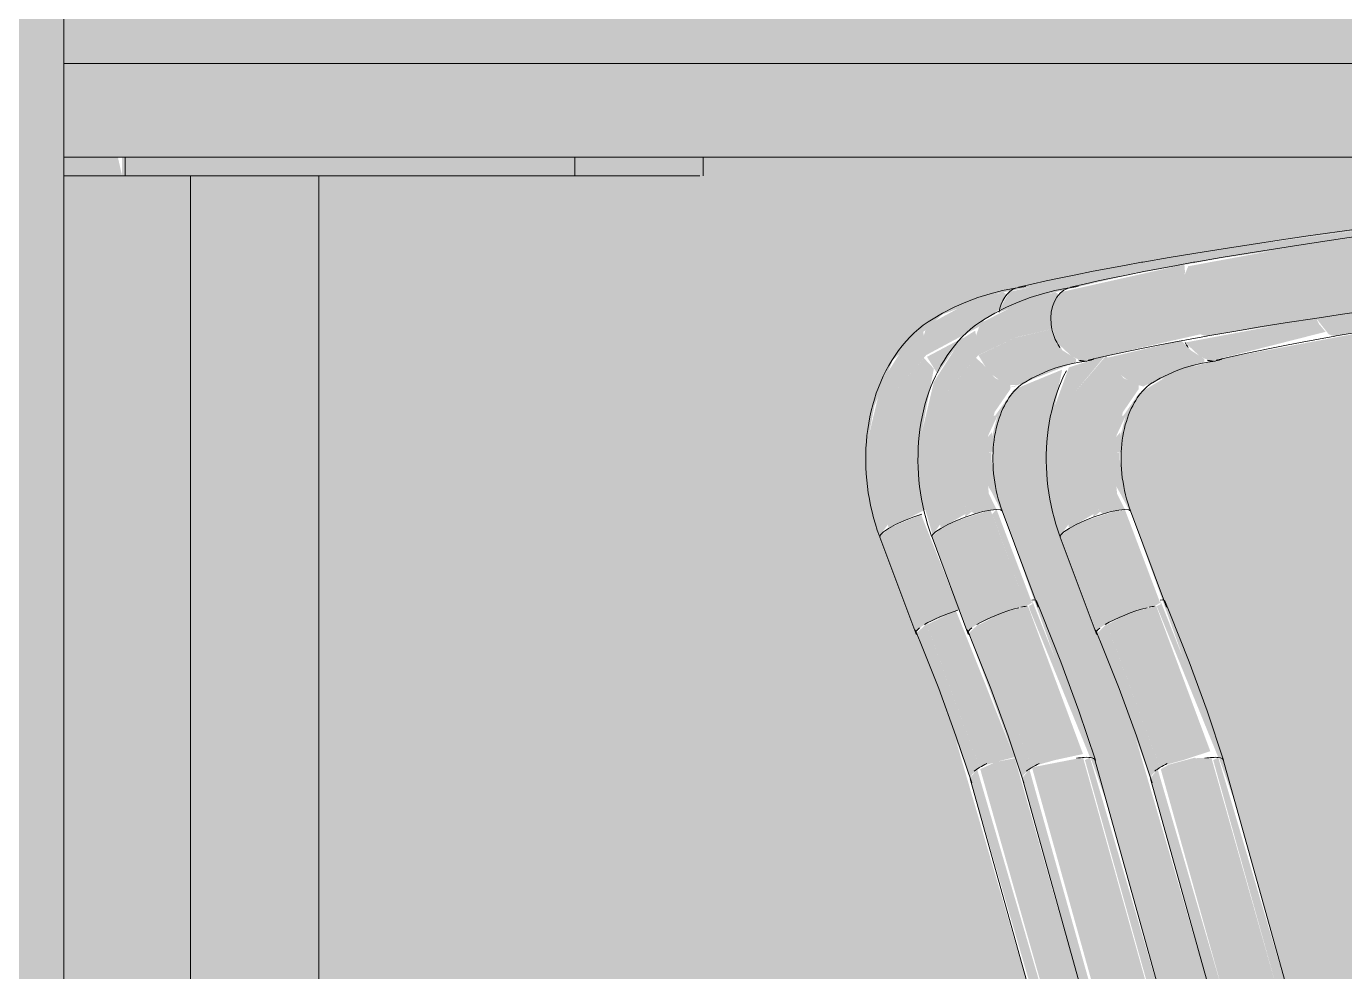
# Model space of a CAD drawing. Header units: inches. Extents: x 20478 to 36715, y -248 to 750.
# Drawn here: x 28141.84 to 28159.43, y 17.87 to 30.5 of the extents above; entities that cross this region are included whole.
import ezdxf

# ---------------------------------------------------------------- set-up
doc = ezdxf.new("R2010")
doc.units = ezdxf.units.IN
doc.header["$MEASUREMENT"] = 0
for name, color, linetype, lineweight in [('A-DOOR', 31, 'Continuous', 13), ('A-GLAZ-CWMG', 51, 'Continuous', 9), ('I-FURN', 30, 'Continuous', 9)]:
    doc.layers.add(name, color=color, linetype=linetype, lineweight=lineweight)

# ---------------------------------------------------------------- blocks, each defined once
blk = doc.blocks.new('HermanMiller_Collection_Air-Chair_SideChair_Arms - Arms-460524-Elevation - South')
at = {"layer": 'I-FURN'}
for points in [[(26213.272, 27.186), (26214.467, 27.401), (26217.83, 27.895), (26218.541, 28.025), (26218.536, 28.061), (26214.921, 27.59), (26213.326, 27.293), (26213.281, 27.219)], [(26211.498, 26.677), (26212.189, 26.933), (26213.272, 27.186), (26213.326, 27.293), (26213.273, 27.317), (26211.635, 26.95), (26211.507, 26.721), (26211.503, 26.699)], [(26210.524, 26.106), (26211.219, 26.479), (26211.322, 26.596), (26211.507, 26.721), (26211.602, 26.913), (26211.553, 26.946), (26211.143, 26.833), (26210.535, 26.504), (26210.485, 26.344), (26210.492, 26.227)], [(26209.913, 23.708), (26210.013, 23.844), (26209.889, 24.809), (26210.05, 25.55), (26210.524, 26.106), (26210.492, 26.377), (26210.48, 26.432), (26210.219, 26.204), (26209.93, 25.749), (26209.756, 25.019), (26209.747, 24.589), (26209.759, 24.236)], [(26210.68, 25.863), (26210.844, 26.106), (26211.02, 26.34), (26210.535, 26.083), (26210.657, 25.884)], [(26210.022, 23.793), (26210.512, 24.043), (26210.449, 24.423), (26210.461, 25.045), (26210.531, 25.428), (26210.627, 25.925), (26210.492, 26.068), (26210.05, 25.55), (26209.866, 24.704), (26210.013, 23.844)], [(26210.502, 22.509), (26210.964, 22.705), (26210.456, 23.979), (26210.022, 23.793), (26210.456, 22.631)], [(26210.384, 22.393), (26210.456, 22.478), (26210.502, 22.509), (26210.022, 23.793), (26209.904, 23.679), (26210.358, 22.462)], [(26211.239, 20.59), (26211.283, 20.625), (26211.556, 20.701), (26211.703, 20.737), (26210.922, 22.692), (26210.531, 22.507), (26211.235, 20.602)], [(26211.11, 20.456), (26211.136, 20.507), (26211.234, 20.604), (26210.527, 22.517), (26210.395, 22.393), (26211.11, 20.458)]]:
    blk.add_hatch(color=256, dxfattribs=at).paths.add_polyline_path(points, flags=0)
h = blk.add_hatch(color=256, dxfattribs=at)
h.paths.add_polyline_path([(26216.851, 2), (26216.952, 2), (26213.074, 15.777), (26212.585, 15.775), (26216.424, 2), (26216.746, 2)], flags=0)
h.paths.add_polyline_path([(26212.617, 17.55), (26211.706, 20.724), (26211.416, 20.667), (26211.416, 20.657), (26211.246, 20.578), (26212.104, 17.55), (26212.603, 17.55)], flags=0)
h = blk.add_hatch(color=256, dxfattribs=at)
h.paths.add_polyline_path([(26216.355, 2), (26216.424, 2), (26212.56, 15.801), (26212.415, 15.775), (26216.296, 2), (26216.347, 2)], flags=0)
h.paths.add_polyline_path([(26212.09, 17.55), (26211.204, 20.578), (26211.11, 20.458), (26211.954, 17.551), (26212.079, 17.55)], flags=0)
for p, q in [((26211.856, 27.021), (26211.711, 27)), ((26210.468, 23.984), (26210.346, 23.942)), ((26209.905, 23.677), (26210.384, 22.392)), ((26211.111, 20.451), (26211.919, 17.551))]:
    blk.add_line(p, q, dxfattribs=at)
at = {"layer": 'I-FURN', "flags": 128}
for points in [[(26213.414, 27.348), (26213.765, 27.409), (26214.123, 27.468), (26214.488, 27.527), (26214.86, 27.585), (26215.237, 27.642), (26215.62, 27.698), (26216.008, 27.753), (26216.399, 27.806), (26216.794, 27.858), (26217.192, 27.909), (26217.592, 27.958), (26217.993, 28.005), (26218.396, 28.051), (26218.535, 28.066)], [(26211.755, 27.012), (26211.936, 27.054), (26212.124, 27.096), (26212.32, 27.138), (26212.523, 27.18), (26212.732, 27.222), (26212.948, 27.263), (26213.169, 27.304), (26213.397, 27.345), (26213.414, 27.348)], [(26211.711, 27), (26211.544, 26.968), (26211.378, 26.926), (26211.215, 26.874), (26211.055, 26.814), (26210.898, 26.744), (26210.744, 26.666), (26210.616, 26.592)], [(26210.616, 26.592), (26210.55, 26.55), (26210.486, 26.504), (26210.425, 26.455), (26210.366, 26.402), (26210.309, 26.348), (26210.255, 26.29), (26210.204, 26.23), (26210.155, 26.167), (26210.109, 26.102), (26210.065, 26.036), (26210.024, 25.967), (26209.986, 25.896), (26209.95, 25.824), (26209.917, 25.75), (26209.886, 25.675), (26209.858, 25.598), (26209.833, 25.52), (26209.81, 25.441), (26209.79, 25.361), (26209.772, 25.28), (26209.757, 25.197), (26209.744, 25.115), (26209.734, 25.031), (26209.726, 24.947), (26209.72, 24.863), (26209.718, 24.778), (26209.717, 24.693), (26209.719, 24.607), (26209.724, 24.522), (26209.731, 24.437), (26209.74, 24.352), (26209.752, 24.267), (26209.766, 24.182), (26209.783, 24.098), (26209.802, 24.015), (26209.823, 23.932), (26209.846, 23.85), (26209.872, 23.768), (26209.9, 23.688), (26209.904, 23.678)], [(26210.346, 23.942), (26210.225, 23.894), (26210.115, 23.844), (26210.022, 23.793)], [(26210.022, 23.793), (26209.953, 23.747), (26209.913, 23.708), (26209.904, 23.679)], [(26211.132, 20.394), (26210.921, 21.025), (26210.691, 21.653), (26210.443, 22.279), (26210.377, 22.438)]]:
    blk.add_lwpolyline(points, dxfattribs=at)
at = {"layer": 'I-FURN'}
for centre, major_axis, ratio, start_param, end_param in [((26211.871, 26.525), (-0.116, 0.486), 0.74611, 0.096646, 1.080879), ((26210.853, 22.567), (0.468, 0.175), 0.191458, 1.296963, 2.34416), ((26210.853, 22.567), (0.468, 0.175), 0.191458, 2.588696, 3.129558), ((26210.853, 22.567), (0.468, 0.175), 0.191458, 3.141593, 3.391358), ((26211.593, 20.585), (0.482, 0.134), 0.301377, 2.319528, 2.568633), ((26211.593, 20.585), (0.482, 0.134), 0.301377, 2.051225, 2.306833)]:
    blk.add_ellipse(centre, major_axis=major_axis, ratio=ratio, start_param=start_param, end_param=end_param, dxfattribs=at)
blk = doc.blocks.new('Falcon 7700 Series Pedestal Base - 36_ Square Top x 30_ - Wheelchair Height-V22-Elevation - South')
at = {"layer": 'I-FURN'}
for points in [[(26203.503, 28.5), (26203.503, 28.75), (26203.411, 28.75), (26203.411, 28.5)], [(26206.621, 28.5), (26207.505, 28.5), (26207.505, 28.75), (26205.793, 28.75), (26205.793, 28.5), (26206.297, 28.5)], [(26202.419, 2), (26202.419, 28.5), (26200.707, 28.5), (26200.707, 2)]]:
    blk.add_hatch(color=256, dxfattribs=at).paths.add_polyline_path(points, flags=0)
for p, q in [((26207.547, 28.5), (26207.547, 28.75)), ((26202.419, 2), (26202.419, 28.5)), ((26203.503, 28.5), (26203.411, 28.5)), ((26207.505, 28.5), (26205.789, 28.5))]:
    blk.add_line(p, q, dxfattribs=at)
blk = doc.blocks.new('HermanMiller_Collection_Air-Chair_SideChair_Arms - Arms-V23-Elevation - South')
at = {"layer": 'I-FURN'}
for points in [[(26215.964, 26.362), (26219.681, 26.911), (26221.051, 27.107), (26220.985, 27.215), (26220.977, 27.223), (26218.71, 27), (26215.73, 26.597), (26215.896, 26.384)], [(26214.334, 26.031), (26215.855, 26.417), (26215.768, 26.52), (26215.727, 26.602), (26213.98, 26.274), (26214.184, 26.084), (26214.298, 26.037)], [(26213.456, 25.705), (26214.235, 26.013), (26214.235, 26.056), (26214.052, 26.172), (26213.929, 26.301), (26212.949, 26.073), (26213.066, 25.884), (26213.258, 25.737), (26213.36, 25.706)], [(26212.322, 23.708), (26212.422, 23.844), (26212.298, 24.809), (26212.495, 25.592), (26212.912, 26.095), (26212.429, 25.943), (26212.242, 25.428), (26212.164, 25.019), (26212.156, 24.589), (26212.168, 24.236)], [(26212.911, 22.509), (26213.356, 22.7), (26213.573, 22.757), (26213.094, 24.038), (26212.603, 23.88), (26212.431, 23.793), (26212.783, 22.851)], [(26213.574, 22.754), (26213.647, 22.799), (26213.175, 24.046), (26213.101, 24.019), (26213.573, 22.757)], [(26212.793, 22.393), (26212.842, 22.462), (26212.911, 22.509), (26212.431, 23.793), (26212.313, 23.679), (26212.783, 22.42)], [(26213.648, 20.59), (26213.702, 20.63), (26213.953, 20.699), (26214.316, 20.818), (26213.594, 22.757), (26213.263, 22.669), (26212.939, 22.507), (26213.644, 20.602)], [(26214.495, 20.693), (26213.647, 22.835), (26213.654, 22.782), (26213.609, 22.758), (26213.601, 22.754), (26214.423, 20.734), (26214.491, 20.699)], [(26213.519, 20.456), (26213.536, 20.502), (26213.643, 20.604), (26212.935, 22.517), (26212.804, 22.393), (26213.518, 20.458)]]:
    blk.add_hatch(color=256, dxfattribs=at).paths.add_polyline_path(points, flags=0)
h = blk.add_hatch(color=256, dxfattribs=at)
h.paths.add_polyline_path([(26212.431, 23.793), (26212.758, 23.984), (26212.767, 24.101), (26212.877, 23.984), (26213.094, 24.038), (26213.014, 24.841), (26213.15, 25.346), (26213.36, 25.652), (26213.36, 25.706), (26213.158, 25.798), (26212.949, 26.073), (26212.923, 26.095), (26212.459, 25.55), (26212.275, 24.704), (26212.422, 23.844)], flags=0)
h.paths.add_polyline_path([(26212.754, 23.942), (26212.846, 24.016), (26212.767, 24.101), (26212.755, 23.949)], flags=0)
h = blk.add_hatch(color=256, dxfattribs=at)
h.paths.add_polyline_path([(26213.094, 24.039), (26213.175, 24.046), (26213.049, 24.303), (26213.094, 24.041)], flags=0)
h.paths.add_polyline_path([(26213.075, 24.797), (26213.128, 24.809), (26213.081, 24.809)], flags=0)
h.paths.add_polyline_path([(26213.098, 24.518), (26213.115, 25.03), (26213.115, 25.077), (26213.048, 24.999), (26212.982, 24.694), (26213.048, 24.536)], flags=0)
h.paths.add_polyline_path([(26213.048, 24.999), (26213.187, 25.296), (26213.113, 25.298), (26213.084, 25.163)], flags=0)
h = blk.add_hatch(color=256, dxfattribs=at)
h.paths.add_polyline_path([(26219.26, 2), (26219.566, 2), (26219.147, 3.504), (26219.183, 2), (26219.207, 2)], flags=0)
h.paths.add_polyline_path([(26218.154, 4.439), (26218.132, 7.148), (26215.736, 15.664), (26215.022, 15.675), (26218.141, 4.483)], flags=0)
h.paths.add_polyline_path([(26214.499, 17.55), (26215.232, 17.55), (26214.329, 20.734), (26214.122, 20.724), (26214.115, 20.733), (26213.75, 20.635), (26213.74, 20.625), (26213.655, 20.578), (26214.499, 17.55)], flags=0)
h = blk.add_hatch(color=256, dxfattribs=at)
h.paths.add_polyline_path([(26219.566, 2), (26219.7, 2), (26219.149, 3.879), (26219.183, 3.376), (26219.207, 3.289)], flags=0)
h.paths.add_polyline_path([(26218.166, 7.023), (26218.132, 7.627), (26215.834, 15.658), (26215.76, 15.655), (26218.141, 7.114)], flags=0)
h.paths.add_polyline_path([(26215.232, 17.55), (26215.366, 17.55), (26214.422, 20.734), (26214.355, 20.699), (26215.232, 17.55)], flags=0)
h = blk.add_hatch(color=256, dxfattribs=at)
h.paths.add_polyline_path([(26218.151, 3.841), (26218.111, 4.592), (26214.998, 15.686), (26214.856, 15.661), (26218.141, 3.875)], flags=0)
h.paths.add_polyline_path([(26214.329, 17.55), (26214.499, 17.55), (26213.613, 20.578), (26213.518, 20.458), (26214.329, 17.55)], flags=0)
for p, q in [((26214.283, 26.014), (26214.379, 26.027)), ((26213.73, 22.742), (26213.25, 24.026)), ((26213.251, 24.024), (26213.251, 24.025)), ((26212.313, 23.677), (26212.793, 22.392)), ((26215.368, 17.546), (26214.483, 20.719)), ((26213.52, 20.451), (26214.328, 17.55))]:
    blk.add_line(p, q, dxfattribs=at)
at = {"layer": 'I-FURN', "flags": 128}
for points in [[(26215.996, 26.363), (26216.341, 26.423), (26216.694, 26.482), (26217.054, 26.54), (26217.42, 26.597), (26217.793, 26.653), (26218.171, 26.708), (26218.554, 26.762), (26218.941, 26.815), (26219.331, 26.867), (26219.725, 26.917), (26220.12, 26.965), (26220.517, 27.012), (26220.915, 27.057), (26221.053, 27.072)], [(26214.395, 26.039), (26214.567, 26.079), (26214.748, 26.119), (26214.935, 26.16), (26215.131, 26.2), (26215.333, 26.24), (26215.542, 26.281), (26215.758, 26.321), (26215.979, 26.36), (26215.996, 26.363)], [(26212.395, 25.896), (26212.359, 25.824), (26212.326, 25.75), (26212.295, 25.675), (26212.267, 25.598), (26212.242, 25.52), (26212.219, 25.441), (26212.199, 25.361), (26212.181, 25.28), (26212.165, 25.197), (26212.153, 25.115), (26212.142, 25.031), (26212.135, 24.947), (26212.129, 24.863), (26212.127, 24.778), (26212.126, 24.693), (26212.128, 24.607), (26212.133, 24.522), (26212.14, 24.437), (26212.149, 24.352), (26212.161, 24.267), (26212.175, 24.182), (26212.192, 24.098), (26212.211, 24.015), (26212.232, 23.932), (26212.255, 23.85), (26212.281, 23.768), (26212.309, 23.688), (26212.313, 23.678)], [(26213.543, 25.737), (26213.647, 25.796), (26213.753, 25.849), (26213.86, 25.895), (26213.968, 25.935), (26214.078, 25.969), (26214.188, 25.996), (26214.283, 26.014)], [(26213.251, 24.025), (26213.232, 24.078), (26213.215, 24.132), (26213.199, 24.186), (26213.185, 24.242), (26213.172, 24.298), (26213.16, 24.354), (26213.151, 24.411), (26213.142, 24.468), (26213.136, 24.525), (26213.131, 24.582), (26213.128, 24.639), (26213.126, 24.696), (26213.126, 24.752), (26213.128, 24.808), (26213.131, 24.863), (26213.136, 24.917), (26213.142, 24.971), (26213.15, 25.023), (26213.159, 25.074), (26213.17, 25.124), (26213.182, 25.173), (26213.196, 25.22), (26213.21, 25.266), (26213.226, 25.31), (26213.243, 25.352), (26213.261, 25.393), (26213.28, 25.431), (26213.3, 25.468), (26213.32, 25.502), (26213.341, 25.535), (26213.362, 25.565), (26213.384, 25.594), (26213.406, 25.62), (26213.429, 25.644), (26213.451, 25.666), (26213.474, 25.686), (26213.496, 25.704), (26213.518, 25.721), (26213.54, 25.735), (26213.543, 25.737)], [(26212.754, 23.942), (26212.634, 23.894), (26212.524, 23.844), (26212.431, 23.793)], [(26213.094, 24.038), (26212.993, 24.016), (26212.877, 23.984), (26212.754, 23.942)], [(26213.251, 24.025), (26213.228, 24.042), (26213.175, 24.046), (26213.094, 24.038)], [(26212.431, 23.793), (26212.362, 23.747), (26212.322, 23.708), (26212.313, 23.679)], [(26214.494, 20.698), (26214.274, 21.355), (26214.035, 22.009), (26213.777, 22.66), (26213.708, 22.826)], [(26213.541, 20.394), (26213.33, 21.025), (26213.1, 21.653), (26212.852, 22.279), (26212.786, 22.438)]]:
    blk.add_lwpolyline(points, dxfattribs=at)
at = {"layer": 'I-FURN'}
for centre, major_axis, ratio, start_param, end_param in [((26214.279, 26.525), (-0.116, 0.486), 0.74611, 1.929241, 2.087532), ((26214.322, 26.524), (-0.057, 0.497), 0.711436, 3.176288, 3.438088), ((26214.279, 26.525), (-0.116, 0.486), 0.74611, 2.814481, 2.976439), ((26214.322, 26.524), (-0.057, 0.497), 0.711436, 2.914489, 3.176288), ((26213.262, 22.567), (0.468, 0.175), 0.191458, 1.035163, 2.34416), ((26213.262, 22.567), (0.468, 0.175), 0.191458, 0.773364, 0.96478), ((26213.247, 22.632), (0.461, 0.194), 0.144221, 6.220526, 6.744124), ((26213.262, 22.567), (0.468, 0.175), 0.191458, 2.60596, 3.129558), ((26213.262, 22.567), (0.468, 0.175), 0.191458, 3.141593, 3.391358), ((26214.001, 20.585), (0.482, 0.134), 0.301377, 2.319528, 2.568633), ((26214.001, 20.585), (0.482, 0.134), 0.301377, 2.051225, 2.306833), ((26214.017, 20.546), (0.476, 0.152), 0.239355, 0.740351, 1.000511), ((26214.017, 20.546), (0.476, 0.152), 0.239355, 0.483554, 0.739774), ((26214.017, 20.546), (0.476, 0.152), 0.239355, 6.237561, 6.76116)]:
    blk.add_ellipse(centre, major_axis=major_axis, ratio=ratio, start_param=start_param, end_param=end_param, dxfattribs=at)
blk = doc.blocks.new('opening - opening-915839-Elevation - South')
at = {"layer": 'A-DOOR'}
h = blk.add_hatch(color=256, dxfattribs=at)
h.paths.add_polyline_path([(25989.89, 2), (26016.078, 2), (26016.078, 45.518), (25989.89, 45.518), (25989.89, 20.121)], flags=0)
h.paths.add_polyline_path([(26219.7, 2), (26219.853, 2), (26219.891, 15.675), (26219.207, 15.585), (26219.183, 3.855), (26219.592, 2.386)], flags=0)
h.paths.add_polyline_path([(26091.239, 2), (26093.176, 2), (26093.176, 8.948), (26092.37, 6.058)], flags=0)
h.paths.add_polyline_path([(26220.895, 2), (26230.225, 2), (26225.676, 15.675), (26225.516, 15.658), (26223.495, 15.759), (26220.801, 15.848), (26220.845, 15.776), (26220.895, 15.636), (26220.919, 15.629), (26220.852, 2)], flags=0)
h.paths.add_polyline_path([(26216.255, 2), (26212.415, 15.775), (26209.107, 15.893), (26209.11, 15.7), (26209.153, 15.619), (26208.376, 2), (26212.752, 2)], flags=0)
h.paths.add_polyline_path([(26100.744, 16.071), (26100.766, 16.127), (26100.74, 16.1)], flags=0)
h.paths.add_polyline_path([(26097.419, 2), (26101.541, 2), (26100.778, 15.848), (26100.667, 16.092), (26099.814, 15.997), (26097.419, 15.885), (26097.419, 6.058)], flags=0)
h.paths.add_polyline_path([(26104.153, 2), (26107.484, 2), (26107.484, 15.885), (26104.236, 16.092), (26104.172, 16.084), (26104.131, 15.978), (26104.129, 15.848), (26104.153, 15.619), (26103.362, 2), (26104.143, 2)], flags=0)
h.paths.add_polyline_path([(26206.692, 2), (26207.362, 2), (26208.222, 15.893), (26208.181, 15.974), (26207.412, 15.953), (26207.408, 15.775), (26207.441, 15.619), (26206.65, 2)], flags=0)
h.paths.add_polyline_path([(26204.953, 2), (26205.772, 15.676), (26205.971, 16.429), (26206.282, 16.906), (26206.338, 17.034), (26206.433, 17.184), (26206.491, 17.236), (26206.734, 17.47), (26207.34, 17.496), (26207.371, 17.552), (26207.609, 17.552), (26211.92, 17.552), (26210.911, 20.996), (26209.759, 24.236), (26209.756, 25.019), (26209.834, 25.428), (26210.078, 26.039), (26210.738, 26.648), (26211.492, 26.933), (26215.049, 27.611), (26218.549, 28.062), (26221.525, 28.276), (26225.13, 28.343), (26230.76, 28.224), (26231.081, 28.117), (26231.301, 28.001), (26231.558, 27.56), (26231.52, 27.37), (26231.279, 27.076), (26230.986, 26.817), (26230.736, 26.708), (26229.975, 26.355), (26229.795, 26.09), (26229.426, 25.296), (26229.252, 24.712), (26229.095, 23.793), (26228.751, 20.672), (26228.672, 18.094), (26228.799, 17.52), (26228.799, 17.456), (26228.799, 17.287), (26228.842, 17.332), (26228.996, 16.992), (26229.185, 16.853), (26229.37, 16.512), (26229.327, 16.07), (26229.159, 15.793), (26233.203, 3.467), (26233.203, 45.518), (26199.015, 45.518), (26199.015, 30), (26225.753, 30), (26225.753, 28.75), (26207.505, 28.75), (26207.505, 28.5), (26202.419, 28.5), (26202.419, 2), (26204.918, 2)], flags=0)
h.paths.add_polyline_path([(26191.435, 16.071), (26191.458, 16.126), (26191.432, 16.1)], flags=0)
h.paths.add_polyline_path([(26192.233, 2), (26191.469, 15.848), (26191.358, 16.092), (26190.646, 15.969), (26190.74, 15.433), (26191.567, 2), (26192.164, 2)], flags=0)
h.paths.add_polyline_path([(26167.251, 26.785), (26167.199, 26.876), (26167.216, 26.821)], flags=0)
h.paths.add_polyline_path([(26193.267, 2), (26195.767, 2), (26195.767, 28.5), (26190.681, 28.5), (26190.681, 28.75), (26172.432, 28.75), (26172.432, 30), (26197.015, 30), (26197.015, 45.518), (26162.828, 45.518), (26162.828, 2), (26164.502, 2), (26169.001, 15.836), (26168.825, 16.124), (26168.816, 16.512), (26169.11, 16.941), (26169.295, 17.162), (26169.352, 17.162), (26169.417, 17.318), (26169.414, 17.377), (26169.387, 17.52), (26169.456, 17.746), (26169.533, 18.263), (26169.548, 18.507), (26169.434, 20.672), (26169.022, 24.299), (26168.743, 25.344), (26168.472, 25.94), (26168.157, 26.418), (26168.044, 26.493), (26167.126, 26.863), (26166.942, 27.034), (26166.666, 27.37), (26166.629, 27.627), (26166.76, 27.741), (26166.698, 27.79), (26167.12, 28.121), (26167.607, 28.253), (26170.571, 28.342), (26173.817, 28.341), (26177.69, 28.234), (26181.052, 27.895), (26183.449, 27.56), (26186.073, 27.086), (26187.042, 26.833), (26187.635, 26.533), (26187.705, 26.432), (26187.966, 26.204), (26188.255, 25.749), (26188.439, 24.96), (26188.439, 24.589), (26188.362, 24.016), (26187.928, 22.733), (26186.946, 19.993), (26186.265, 17.551), (26190.846, 17.495), (26190.896, 17.489), (26191.576, 17.364), (26191.84, 17.062), (26191.911, 16.899), (26192.117, 16.615), (26192.355, 16.145), (26192.357, 15.974), (26192.452, 15.433), (26193.233, 2)], flags=0)
h.paths.add_polyline_path([(26182.457, 2), (26189.824, 2), (26189.061, 15.848), (26189.026, 15.928), (26185.77, 15.775), (26181.931, 2)], flags=0)
h.paths.add_polyline_path([(26180.895, 2), (26184.717, 15.714), (26184.549, 15.718), (26184.031, 15.675), (26180.732, 3.841), (26180.772, 2), (26180.888, 2)], flags=0)
h.paths.add_polyline_path([(26177.334, 2), (26177.291, 15.636), (26177.345, 15.675), (26177.402, 15.701), (26177.332, 15.896), (26172.428, 15.615), (26167.96, 2), (26177.291, 2)], flags=0)
h.paths.add_polyline_path([(26166.91, 2), (26171.345, 15.688), (26170.716, 15.615), (26166.277, 2), (26166.82, 2)], flags=0)
h.paths.add_polyline_path([(26156.538, 2), (26160.828, 2), (26160.828, 45.518), (26127.64, 45.518), (26127.64, 30), (26135.061, 30), (26135.061, 28.75), (26127.64, 28.75), (26127.675, 27.738), (26130.619, 28.094), (26132.937, 28.266), (26136.64, 28.346), (26140.045, 28.236), (26140.39, 28.117), (26140.609, 28.001), (26140.866, 27.56), (26140.828, 27.37), (26140.587, 27.076), (26140.295, 26.817), (26140.045, 26.708), (26139.289, 26.362), (26139.104, 26.09), (26138.734, 25.296), (26138.56, 24.712), (26138.403, 23.793), (26138.06, 20.672), (26137.981, 18.094), (26138.107, 17.52), (26138.107, 17.456), (26138.107, 17.287), (26138.15, 17.332), (26138.304, 16.992), (26138.493, 16.853), (26138.678, 16.512), (26138.636, 16.07), (26138.467, 15.793), (26142.992, 2), (26143.648, 2)], flags=0)
h.paths.add_polyline_path([(26139.259, 2), (26141.943, 2), (26137.459, 15.663), (26137.099, 15.668), (26135.893, 15.723), (26130.304, 15.973), (26130.113, 15.867), (26130.153, 15.776), (26130.203, 15.636), (26130.228, 15.643), (26130.18, 6.058), (26130.203, 2), (26136.016, 2)], flags=0)
h.paths.add_polyline_path([(26129.015, 2), (26129.162, 2), (26129.2, 15.675), (26128.744, 15.587), (26127.64, 15.606), (26127.64, 6.908), (26129.008, 2)], flags=0)
h.paths.add_polyline_path([(26123.64, 2), (26123.64, 14.172), (26123.085, 15.675), (26122.925, 15.658), (26121.166, 15.745), (26118.402, 15.848), (26118.419, 15.7), (26118.461, 15.619), (26117.67, 2), (26123.64, 2)], flags=0)
h.paths.add_polyline_path([(26232.634, 2), (26228.15, 15.663), (26227.814, 15.666), (26227.491, 15.658), (26231.972, 2), (26232.628, 2)], flags=0)
h.paths.add_polyline_path([(26235.203, 2), (26261.39, 2), (26261.39, 45.518), (26235.203, 45.518), (26235.203, 10.745)], flags=0)
h.paths.add_polyline_path([(26113.34, 2), (26113.664, 2), (26111.727, 8.948), (26111.727, 2)], flags=0)
h.paths.add_polyline_path([(26114.707, 2), (26114.853, 2), (26114.892, 15.675), (26114.436, 15.587), (26111.727, 15.655), (26111.727, 12.667), (26114.7, 2)], flags=0)
h.paths.add_polyline_path([(26116.67, 2), (26117.465, 15.938), (26116.002, 15.975), (26115.805, 15.867), (26115.845, 15.776), (26115.895, 15.636), (26115.919, 15.629), (26115.895, 2), (26116.635, 2)], flags=0)
h.paths.add_polyline_path([(26090.453, 2.896), (26093.176, 12.667), (26093.176, 15.686), (26090.453, 15.585), (26090.453, 6.058)], flags=0)
h.paths.add_polyline_path([(26102.451, 3.546), (26103.181, 15.676), (26103.379, 16.429), (26103.691, 16.906), (26103.746, 17.034), (26103.842, 17.184), (26103.9, 17.236), (26104.143, 17.47), (26104.749, 17.496), (26104.78, 17.552), (26105.018, 17.552), (26107.484, 17.55), (26107.431, 23.363), (26107.185, 24.179), (26107.168, 24.236), (26107.164, 25.019), (26107.242, 25.428), (26107.484, 26.129), (26107.475, 28.5), (26104.78, 28.5), (26104.78, 28.75), (26104.688, 28.75), (26104.688, 28.5), (26100.215, 28.5), (26100.215, 28.75), (26100.123, 28.75), (26100.123, 28.5), (26097.419, 28.5), (26097.442, 26.013), (26097.66, 25.428), (26097.738, 25.019), (26097.747, 24.589), (26097.679, 24.043), (26097.419, 23.219), (26097.419, 17.55), (26100.156, 17.495), (26100.884, 17.364), (26101.148, 17.062), (26101.219, 16.899), (26101.425, 16.615), (26101.663, 16.145), (26101.665, 15.974), (26101.761, 15.433), (26102.412, 4.221)], flags=0)
h.paths.add_polyline_path([(26179.02, 3.915), (26179.721, 6.431), (26179.666, 15.596), (26178.962, 15.585), (26179.009, 6.058)], flags=0)
h.paths.add_polyline_path([(26217.454, 3.915), (26217.435, 6.409), (26214.85, 15.675), (26214.177, 15.675), (26217.444, 3.951)], flags=0)
h.paths.add_polyline_path([(26217.484, 9.951), (26217.479, 15.597), (26215.908, 15.606), (26217.444, 10.093)], flags=0)
h.paths.add_polyline_path([(26180.702, 9.951), (26182.272, 15.63), (26180.674, 15.597), (26180.698, 10.592)], flags=0)
h.paths.add_polyline_path([(26219.479, 15.597), (26219.469, 15.677), (26219.479, 15.597)], flags=0)
h.paths.add_polyline_path([(26114.479, 15.597), (26114.469, 15.677), (26114.479, 15.597)], flags=0)
h.paths.add_polyline_path([(26128.788, 15.597), (26128.778, 15.677), (26128.787, 15.597)], flags=0)
h.paths.add_polyline_path([(26104.041, 15.978), (26104.163, 16.104), (26104.101, 16.071), (26104.044, 15.982)], flags=0)
h.paths.add_polyline_path([(26101.433, 16.011), (26101.472, 16.029), (26101.427, 16.028)], flags=0)
h.paths.add_polyline_path([(26192.125, 16.011), (26192.164, 16.029), (26192.119, 16.028)], flags=0)
h.paths.add_polyline_path([(26130.483, 17.46), (26130.699, 17.495), (26130.757, 17.496), (26130.986, 17.647), (26131.145, 17.78), (26131.588, 18.633), (26131.774, 19.251), (26132.092, 21.858), (26132.619, 25.72), (26132.539, 26.257), (26132.546, 26.437), (26132.217, 27.027), (26131.998, 27.223), (26130.168, 27.052), (26127.64, 26.73), (26127.64, 17.551), (26130.163, 17.5), (26130.45, 17.464)], flags=0)
h.paths.add_polyline_path([(26116.175, 17.46), (26116.39, 17.495), (26116.448, 17.496), (26116.678, 17.647), (26116.837, 17.78), (26117.279, 18.633), (26117.465, 19.251), (26117.773, 21.787), (26118.311, 25.72), (26118.231, 26.257), (26118.238, 26.437), (26117.908, 27.027), (26117.66, 27.221), (26115.859, 27.052), (26112.16, 26.556), (26111.727, 26.438), (26111.727, 17.55), (26115.854, 17.5), (26116.142, 17.464)], flags=0)
h.paths.add_polyline_path([(26187.519, 24.797), (26187.466, 24.809), (26187.514, 24.809)], flags=0)
h.paths.add_polyline_path([(26184.724, 17.55), (26185.24, 17.59), (26186.366, 21.414), (26187.366, 24.042), (26187.42, 24.046), (26187.497, 24.518), (26187.48, 25.03), (26187.528, 25.02), (26187.469, 25.163), (26187.437, 25.299), (26187.437, 25.355), (26187.053, 25.745), (26186.64, 25.879), (26186.465, 25.919), (26186.64, 25.428), (26186.718, 25.019), (26186.727, 24.589), (26186.651, 24.016), (26186.248, 22.819), (26185.234, 19.993), (26184.611, 17.55), (26184.66, 17.55)], flags=0)
h.paths.add_polyline_path([(26211.745, 25.705), (26211.588, 25.665), (26211.714, 25.688)], flags=0)
h.paths.add_polyline_path([(26213.654, 17.55), (26214.318, 17.59), (26213.319, 20.996), (26212.168, 24.236), (26212.191, 25.098), (26212.242, 25.428), (26212.339, 25.912), (26211.695, 25.647), (26211.446, 25.299), (26211.475, 25.296), (26211.398, 24.999), (26211.382, 24.566), (26211.331, 24.539), (26211.319, 24.409), (26211.395, 24.283), (26211.521, 24.038), (26211.554, 23.984), (26212.937, 20.121), (26213.654, 17.55)], flags=0)
h.paths.add_polyline_path([(26093.176, 17.55), (26093.176, 26.486), (26090.453, 26.878), (26090.487, 17.566), (26090.806, 17.552), (26093.073, 17.55)], flags=0)
h.paths.add_polyline_path([(26185.111, 24.797), (26185.057, 24.809), (26185.105, 24.809)], flags=0)
h.paths.add_polyline_path([(26182.82, 17.551), (26183.957, 21.414), (26184.957, 24.042), (26185.013, 24.054), (26185.088, 24.518), (26185.071, 25.03), (26185.119, 25.02), (26185.057, 25.171), (26185.028, 25.299), (26185.028, 25.355), (26184.617, 25.758), (26183.951, 26.013), (26183.115, 26.193), (26181.756, 26.438), (26178.504, 26.911), (26177.658, 26.97), (26177.509, 26.739), (26177.42, 26.451), (26177.292, 25.867), (26177.27, 25.078), (26178.328, 18.591), (26178.504, 18.205), (26178.853, 17.681), (26179.154, 17.569), (26182.518, 17.551)], flags=0)
h.paths.add_polyline_path([(26213.456, 25.705), (26213.359, 25.705), (26213.422, 25.686)], flags=0)
h.paths.add_polyline_path([(26215.366, 17.551), (26219.191, 17.606), (26219.428, 17.78), (26219.871, 18.633), (26220.056, 19.251), (26220.374, 21.858), (26220.902, 25.72), (26220.822, 26.257), (26220.829, 26.437), (26220.527, 26.97), (26220.422, 27), (26217.015, 26.533), (26214.48, 26.061), (26213.841, 25.884), (26213.36, 25.592), (26213.158, 25.299), (26213.187, 25.296), (26213.109, 24.999), (26213.094, 24.566), (26213.043, 24.539), (26213.031, 24.409), (26213.114, 24.26), (26213.233, 24.038), (26213.266, 23.984), (26214.649, 20.121), (26215.365, 17.552)], flags=0)
h.paths.add_polyline_path([(26169.066, 24.313), (26169.068, 24.324), (26169.064, 24.324)], flags=0)
h.paths.add_polyline_path([(26177.292, 24.485), (26177.293, 24.485), (26177.292, 24.485)], flags=0)
h.paths.add_polyline_path([(26211.408, 24.63), (26211.376, 24.825), (26211.417, 24.809), (26211.413, 24.732)], flags=0)
h.paths.add_polyline_path([(26213.12, 24.63), (26213.088, 24.825), (26213.128, 24.808), (26213.125, 24.732)], flags=0)
h.paths.add_polyline_path([(26167.199, 27.078), (26167.385, 27.181), (26167.319, 27.211), (26167.306, 27.153), (26167.213, 27.088)], flags=0)
h.paths.add_polyline_path([(26167.069, 27.076), (26167.196, 27.107), (26167.156, 27.153), (26167.072, 27.078)], flags=0)
h.paths.add_polyline_path([(26140.425, 27.076), (26140.301, 27.139), (26140.306, 27.078), (26140.397, 27.076)], flags=0)
h.paths.add_polyline_path([(26231.117, 27.076), (26230.993, 27.139), (26230.998, 27.078), (26231.089, 27.076)], flags=0)
h.paths.add_polyline_path([(26111.727, 27.491), (26114.542, 27.895), (26117.96, 28.249), (26118.127, 28.25), (26123.131, 28.333), (26123.64, 28.338), (26123.64, 28.75), (26116.813, 28.75), (26116.813, 28.5), (26114.523, 28.5), (26114.523, 28.75), (26114.432, 28.75), (26114.432, 28.5), (26111.727, 28.5), (26111.727, 27.592)], flags=0)
h.paths.add_polyline_path([(26093.176, 27.491), (26093.176, 28.5), (26090.471, 28.5), (26090.453, 27.884), (26092.445, 27.611), (26092.959, 27.527)], flags=0)
h.paths.add_polyline_path([(26109.606, 30), (26123.64, 30), (26123.64, 45.518), (26090.453, 45.518), (26090.453, 30), (26104.701, 30)], flags=0)
h.paths.add_polyline_path([(26162.828, 48.555), (26197.015, 48.555), (26197.015, 93.768), (26162.828, 93.768), (26162.828, 57.624)], flags=0)
h.paths.add_polyline_path([(26160.828, 48.555), (26160.828, 93.768), (26127.64, 93.768), (26127.64, 48.555), (26156.538, 48.555)], flags=0)
h.paths.add_polyline_path([(26199.015, 48.555), (26233.203, 48.555), (26233.203, 93.768), (26199.015, 93.768), (26199.015, 57.624)], flags=0)
h.paths.add_polyline_path([(26121.98, 48.555), (26123.64, 48.555), (26123.64, 93.768), (26090.453, 93.768), (26090.453, 48.555)], flags=0)
h.paths.add_polyline_path([(26235.203, 48.555), (26261.39, 48.555), (26261.39, 93.768), (26235.203, 93.768), (26235.203, 57.624)], flags=0)
h.paths.add_polyline_path([(25989.89, 48.555), (26016.078, 48.555), (26016.078, 93.768), (25989.89, 93.768), (25989.89, 57.624)], flags=0)
h.paths.add_polyline_path([(26128.015, 98), (26160.828, 98), (26160.828, 99.098), (26128.015, 99.098)], flags=0)
h.paths.add_polyline_path([(26227.224, 98), (26233.203, 98), (26233.203, 99.098), (26199.015, 99.098), (26199.015, 98), (26226.846, 98)], flags=0)
h.paths.add_polyline_path([(26162.828, 98), (26197.015, 98), (26197.015, 99.098), (26162.828, 99.098)], flags=0)
h.paths.add_polyline_path([(26235.203, 98), (26261.39, 98), (26261.39, 129.271), (26259.783, 134), (26235.203, 134), (26235.203, 119.043), (26235.436, 119.043), (26237.577, 118.566), (26239.472, 117.699), (26241.323, 116.282), (26241.624, 115.971), (26242.728, 114.61), (26243.629, 112.925), (26244.198, 111.049), (26244.39, 109.098), (26244.171, 107.017), (26243.419, 104.846), (26242.37, 103.097), (26240.921, 101.55), (26239.304, 100.399), (26237.48, 99.587), (26235.203, 99.077)], flags=0)
h.paths.add_polyline_path([(26232.441, 119.098), (26233.203, 119.098), (26233.203, 134), (26199.015, 134), (26199.015, 119.098), (26231.937, 119.098)], flags=0)
h.paths.add_polyline_path([(26160.828, 119.098), (26160.828, 134), (26128.015, 134), (26128.015, 119.098), (26156.538, 119.098)], flags=0)
h.paths.add_polyline_path([(26162.828, 119.098), (26197.015, 119.098), (26197.015, 134), (26162.828, 134), (26162.828, 132.629)], flags=0)
blk = doc.blocks.new('Falcon 7700 Series Pedestal Base - 36_ Square Top x 30_ - Wheelchair Height-V42-Elevation - South')
at = {"layer": 'I-FURN'}
for points in [[(26217.015, 28.75), (26224.041, 28.75), (26224.041, 30), (26199.015, 30), (26199.015, 28.75), (26212.695, 28.75)], [(26199.469, 28.5), (26199.793, 28.5), (26199.736, 28.75), (26199.015, 28.75), (26199.015, 28.5), (26199.21, 28.5)], [(26200.207, 28.5), (26203.286, 28.5), (26203.286, 28.75), (26199.793, 28.75), (26199.793, 28.5)], [(26203.411, 28.5), (26203.411, 28.75), (26203.286, 28.75), (26203.286, 28.5), (26203.351, 28.5)], [(26204.585, 28.5), (26205.793, 28.5), (26205.793, 28.75), (26203.503, 28.75), (26203.503, 28.5), (26204.262, 28.5)], [(26199.015, 2), (26200.707, 2), (26200.707, 28.5), (26199.015, 28.5), (26199.015, 10.745)]]:
    blk.add_hatch(color=256, dxfattribs=at).paths.add_polyline_path(points, flags=0)
for p, q in [((26199.015, 30), (26224.041, 30)), ((26224.041, 28.75), (26199.015, 28.75)), ((26199.835, 28.5), (26199.835, 28.75)), ((26205.835, 28.5), (26205.835, 28.75)), ((26199.793, 28.5), (26199.019, 28.5)), ((26199.793, 28.5), (26200.207, 28.5)), ((26203.286, 28.5), (26200.207, 28.5)), ((26200.707, 2), (26200.707, 28.5)), ((26203.503, 28.5), (26203.286, 28.5)), ((26203.411, 28.5), (26203.503, 28.5)), ((26205.793, 28.5), (26203.503, 28.5))]:
    blk.add_line(p, q, dxfattribs=at)
blk = doc.blocks.new('HermanMiller_Collection_Air-Chair_SideChair_Arms - Arms-V43-Elevation - South')
at = {"layer": 'I-FURN'}
for points in [[(26213.943, 26.875), (26217.425, 27.401), (26219.284, 27.624), (26219.233, 28.061), (26215.745, 27.611), (26214.022, 27.293), (26213.949, 27.119), (26213.937, 27.002)], [(26214.252, 26.362), (26217.969, 26.911), (26219.339, 27.107), (26219.284, 27.624), (26215.625, 27.149), (26213.943, 26.875), (26214.056, 26.52), (26214.184, 26.384)], [(26212.191, 26.52), (26213.943, 26.875), (26213.978, 27.219), (26213.97, 27.317), (26212.332, 26.95), (26212.214, 26.768), (26212.189, 26.648)], [(26211.221, 26.106), (26211.725, 26.344), (26212.205, 26.454), (26212.201, 26.703), (26212.299, 26.913), (26212.25, 26.946), (26211.84, 26.833), (26211.248, 26.533), (26211.182, 26.344), (26211.189, 26.227)], [(26212.622, 26.031), (26214.184, 26.384), (26214.056, 26.52), (26213.943, 26.875), (26212.191, 26.52), (26212.268, 26.274), (26212.47, 26.086), (26212.586, 26.037)], [(26210.61, 23.708), (26210.71, 23.844), (26210.586, 24.809), (26210.747, 25.55), (26211.221, 26.106), (26211.189, 26.377), (26211.177, 26.432), (26210.988, 26.314), (26210.627, 25.749), (26210.453, 25.019), (26210.444, 24.589), (26210.456, 24.236), (26210.598, 23.747)], [(26211.745, 25.705), (26212.523, 26.013), (26212.523, 26.056), (26212.34, 26.172), (26212.191, 26.45), (26211.717, 26.34), (26211.222, 26.104), (26211.354, 25.884), (26211.546, 25.737), (26211.648, 25.706)], [(26211.199, 22.509), (26211.644, 22.7), (26211.861, 22.757), (26211.382, 24.038), (26210.891, 23.88), (26210.719, 23.793), (26210.777, 23.637)], [(26211.862, 22.754), (26211.936, 22.799), (26211.463, 24.046), (26211.403, 23.984), (26211.861, 22.757)], [(26211.081, 22.393), (26211.134, 22.465), (26211.199, 22.509), (26210.719, 23.793), (26210.601, 23.679), (26211.055, 22.462)], [(26211.936, 20.59), (26211.98, 20.625), (26212.241, 20.699), (26212.617, 20.78), (26211.882, 22.757), (26211.552, 22.669), (26211.227, 22.507), (26211.932, 20.602)], [(26212.783, 20.693), (26211.936, 22.835), (26211.942, 22.782), (26211.897, 22.758), (26211.906, 22.71), (26212.712, 20.734), (26212.763, 20.719)], [(26211.807, 20.456), (26211.824, 20.502), (26211.931, 20.604), (26211.224, 22.517), (26211.092, 22.393), (26211.806, 20.458)], [(26217.207, 2), (26217.855, 2), (26212.617, 20.734), (26211.936, 20.602), (26214.684, 10.745), (26217.121, 2)], [(26217.988, 2), (26213.797, 16.829), (26213.822, 16.923), (26213.754, 17.191), (26212.71, 20.734), (26212.643, 20.699), (26217.855, 2), (26217.987, 2)], [(26216.993, 2), (26217.121, 2), (26211.901, 20.578), (26211.806, 20.458), (26216.988, 2)]]:
    blk.add_hatch(color=256, dxfattribs=at).paths.add_polyline_path(points, flags=0)
h = blk.add_hatch(color=256, dxfattribs=at)
h.paths.add_polyline_path([(26210.719, 23.793), (26211.046, 23.984), (26211.055, 24.101), (26211.165, 23.984), (26211.382, 24.038), (26211.302, 24.841), (26211.438, 25.346), (26211.648, 25.652), (26211.648, 25.706), (26211.446, 25.798), (26211.278, 25.989), (26211.189, 26.068), (26210.747, 25.55), (26210.563, 24.704), (26210.71, 23.844)], flags=0)
h.paths.add_polyline_path([(26211.043, 23.942), (26211.134, 24.016), (26211.055, 24.101), (26211.043, 23.949)], flags=0)
h = blk.add_hatch(color=256, dxfattribs=at)
h.paths.add_polyline_path([(26211.382, 24.039), (26211.463, 24.046), (26211.337, 24.303), (26211.382, 24.041)], flags=0)
h.paths.add_polyline_path([(26211.363, 24.797), (26211.417, 24.809), (26211.369, 24.809)], flags=0)
h.paths.add_polyline_path([(26211.386, 24.518), (26211.403, 25.03), (26211.403, 25.077), (26211.336, 24.999), (26211.27, 24.694), (26211.336, 24.536)], flags=0)
h.paths.add_polyline_path([(26211.336, 24.999), (26211.475, 25.296), (26211.401, 25.298), (26211.372, 25.163)], flags=0)
for p, q in [((26212.553, 27.021), (26212.408, 27)), ((26212.571, 26.014), (26212.667, 26.027)), ((26212.018, 22.742), (26211.538, 24.026)), ((26211.539, 24.024), (26211.539, 24.025)), ((26210.602, 23.677), (26211.081, 22.392)), ((26217.989, 2), (26212.771, 20.719)), ((26211.808, 20.451), (26216.951, 2))]:
    blk.add_line(p, q, dxfattribs=at)
at = {"layer": 'I-FURN', "flags": 128}
for points in [[(26214.111, 27.348), (26214.462, 27.409), (26214.82, 27.468), (26215.185, 27.527), (26215.557, 27.585), (26215.934, 27.642), (26216.317, 27.698), (26216.705, 27.753), (26217.096, 27.806), (26217.491, 27.858), (26217.889, 27.909), (26218.289, 27.958), (26218.69, 28.005), (26219.093, 28.051), (26219.232, 28.066)], [(26212.452, 27.012), (26212.633, 27.054), (26212.821, 27.096), (26213.017, 27.138), (26213.22, 27.18), (26213.429, 27.222), (26213.645, 27.263), (26213.866, 27.304), (26214.094, 27.345), (26214.111, 27.348)], [(26212.408, 27), (26212.241, 26.968), (26212.075, 26.926), (26211.912, 26.874), (26211.752, 26.814), (26211.595, 26.744), (26211.441, 26.666), (26211.313, 26.592)], [(26214.284, 26.363), (26214.629, 26.423), (26214.982, 26.482), (26215.342, 26.54), (26215.709, 26.597), (26216.081, 26.653), (26216.459, 26.708), (26216.842, 26.762), (26217.229, 26.815), (26217.619, 26.867), (26218.013, 26.917), (26218.408, 26.965), (26218.805, 27.012), (26219.203, 27.057), (26219.341, 27.072)], [(26211.313, 26.592), (26211.247, 26.55), (26211.183, 26.504), (26211.122, 26.455), (26211.063, 26.402), (26211.006, 26.348), (26210.952, 26.29), (26210.901, 26.23), (26210.852, 26.167), (26210.806, 26.102), (26210.762, 26.036), (26210.721, 25.967), (26210.683, 25.896), (26210.647, 25.824), (26210.614, 25.75), (26210.583, 25.675), (26210.555, 25.598), (26210.53, 25.52), (26210.507, 25.441), (26210.487, 25.361), (26210.469, 25.28), (26210.454, 25.197), (26210.441, 25.115), (26210.43, 25.031), (26210.423, 24.947), (26210.417, 24.863), (26210.415, 24.778), (26210.414, 24.693), (26210.416, 24.607), (26210.421, 24.522), (26210.428, 24.437), (26210.437, 24.352), (26210.449, 24.267), (26210.463, 24.182), (26210.48, 24.098), (26210.499, 24.015), (26210.52, 23.932), (26210.543, 23.85), (26210.569, 23.768), (26210.597, 23.688), (26210.601, 23.678)], [(26212.684, 26.039), (26212.856, 26.079), (26213.036, 26.119), (26213.224, 26.16), (26213.419, 26.2), (26213.621, 26.24), (26213.83, 26.281), (26214.046, 26.321), (26214.267, 26.36), (26214.284, 26.363)], [(26211.831, 25.737), (26211.935, 25.796), (26212.041, 25.849), (26212.148, 25.895), (26212.256, 25.935), (26212.366, 25.969), (26212.476, 25.996), (26212.571, 26.014)], [(26211.539, 24.025), (26211.52, 24.078), (26211.503, 24.132), (26211.487, 24.186), (26211.473, 24.242), (26211.46, 24.298), (26211.448, 24.354), (26211.439, 24.411), (26211.431, 24.468), (26211.424, 24.525), (26211.419, 24.582), (26211.416, 24.639), (26211.414, 24.696), (26211.414, 24.752), (26211.416, 24.808), (26211.419, 24.863), (26211.424, 24.917), (26211.43, 24.971), (26211.438, 25.023), (26211.448, 25.074), (26211.458, 25.124), (26211.47, 25.173), (26211.484, 25.22), (26211.499, 25.266), (26211.514, 25.31), (26211.531, 25.352), (26211.549, 25.393), (26211.568, 25.431), (26211.588, 25.468), (26211.608, 25.502), (26211.629, 25.535), (26211.65, 25.565), (26211.672, 25.594), (26211.694, 25.62), (26211.717, 25.644), (26211.739, 25.666), (26211.762, 25.686), (26211.784, 25.704), (26211.806, 25.721), (26211.828, 25.735), (26211.831, 25.737)], [(26211.043, 23.942), (26210.922, 23.894), (26210.812, 23.844), (26210.719, 23.793)], [(26211.382, 24.038), (26211.281, 24.016), (26211.165, 23.984), (26211.043, 23.942)], [(26211.539, 24.025), (26211.516, 24.042), (26211.463, 24.046), (26211.382, 24.038)], [(26210.719, 23.793), (26210.65, 23.747), (26210.61, 23.708), (26210.601, 23.679)], [(26212.782, 20.698), (26212.562, 21.355), (26212.323, 22.009), (26212.065, 22.66), (26211.996, 22.826)], [(26211.829, 20.394), (26211.618, 21.025), (26211.388, 21.653), (26211.14, 22.279), (26211.074, 22.438)]]:
    blk.add_lwpolyline(points, dxfattribs=at)
at = {"layer": 'I-FURN'}
for centre, major_axis, ratio, start_param, end_param in [((26212.568, 26.525), (-0.116, 0.486), 0.74611, 0.096646, 1.405643), ((26212.568, 26.525), (-0.116, 0.486), 0.74611, 1.405643, 2.087532), ((26212.61, 26.524), (-0.057, 0.497), 0.711436, 3.176288, 3.438088), ((26212.568, 26.525), (-0.116, 0.486), 0.74611, 2.814481, 2.976439), ((26212.61, 26.524), (-0.057, 0.497), 0.711436, 2.914489, 3.176288), ((26211.55, 22.567), (0.468, 0.175), 0.191458, 1.035163, 2.34416), ((26211.55, 22.567), (0.468, 0.175), 0.191458, 0.773364, 0.96478), ((26211.535, 22.632), (0.461, 0.194), 0.144221, 6.220526, 6.744124), ((26211.55, 22.567), (0.468, 0.175), 0.191458, 2.588696, 3.129558), ((26211.55, 22.567), (0.468, 0.175), 0.191458, 3.141593, 3.391358), ((26212.29, 20.585), (0.482, 0.134), 0.301377, 2.319528, 2.568633), ((26212.29, 20.585), (0.482, 0.134), 0.301377, 2.051225, 2.306833), ((26212.305, 20.546), (0.476, 0.152), 0.239355, 0.740351, 1.000511), ((26212.305, 20.546), (0.476, 0.152), 0.239355, 6.237561, 7.02296)]:
    blk.add_ellipse(centre, major_axis=major_axis, ratio=ratio, start_param=start_param, end_param=end_param, dxfattribs=at)
blk = doc.blocks.new('Rectangular Mullion - Rectangular Mullion 1-827449-Elevation - South')
at = {"layer": 'A-GLAZ-CWMG'}
blk.add_hatch(color=256, dxfattribs=at).paths.add_polyline_path([(26016.078, 2), (26018.078, 2), (26018.078, 96), (26016.078, 96), (26016.078, 20.121)], flags=0)
blk.add_line((26018.078, 2), (26018.078, 96), dxfattribs=at)

msp = doc.modelspace()

# ---------------------------------------------------------------- block references
at = {"layer": 'A-DOOR'}
msp.add_blockref('opening - opening-915839-Elevation - South', (1943.324, 0), dxfattribs=at)
at = {"layer": 'A-GLAZ-CWMG'}
msp.add_blockref('Rectangular Mullion - Rectangular Mullion 1-827449-Elevation - South', (2124.261, 0), dxfattribs=at)
at = {"layer": 'I-FURN'}
for name in ['Falcon 7700 Series Pedestal Base - 36_ Square Top x 30_ - Wheelchair Height-V42-Elevation - South', 'Falcon 7700 Series Pedestal Base - 36_ Square Top x 30_ - Wheelchair Height-V22-Elevation - South', 'HermanMiller_Collection_Air-Chair_SideChair_Arms - Arms-460524-Elevation - South', 'HermanMiller_Collection_Air-Chair_SideChair_Arms - Arms-V43-Elevation - South', 'HermanMiller_Collection_Air-Chair_SideChair_Arms - Arms-V23-Elevation - South']:
    msp.add_blockref(name, (1943.324, 0), dxfattribs=at)

doc.saveas('drawing.dxf')
